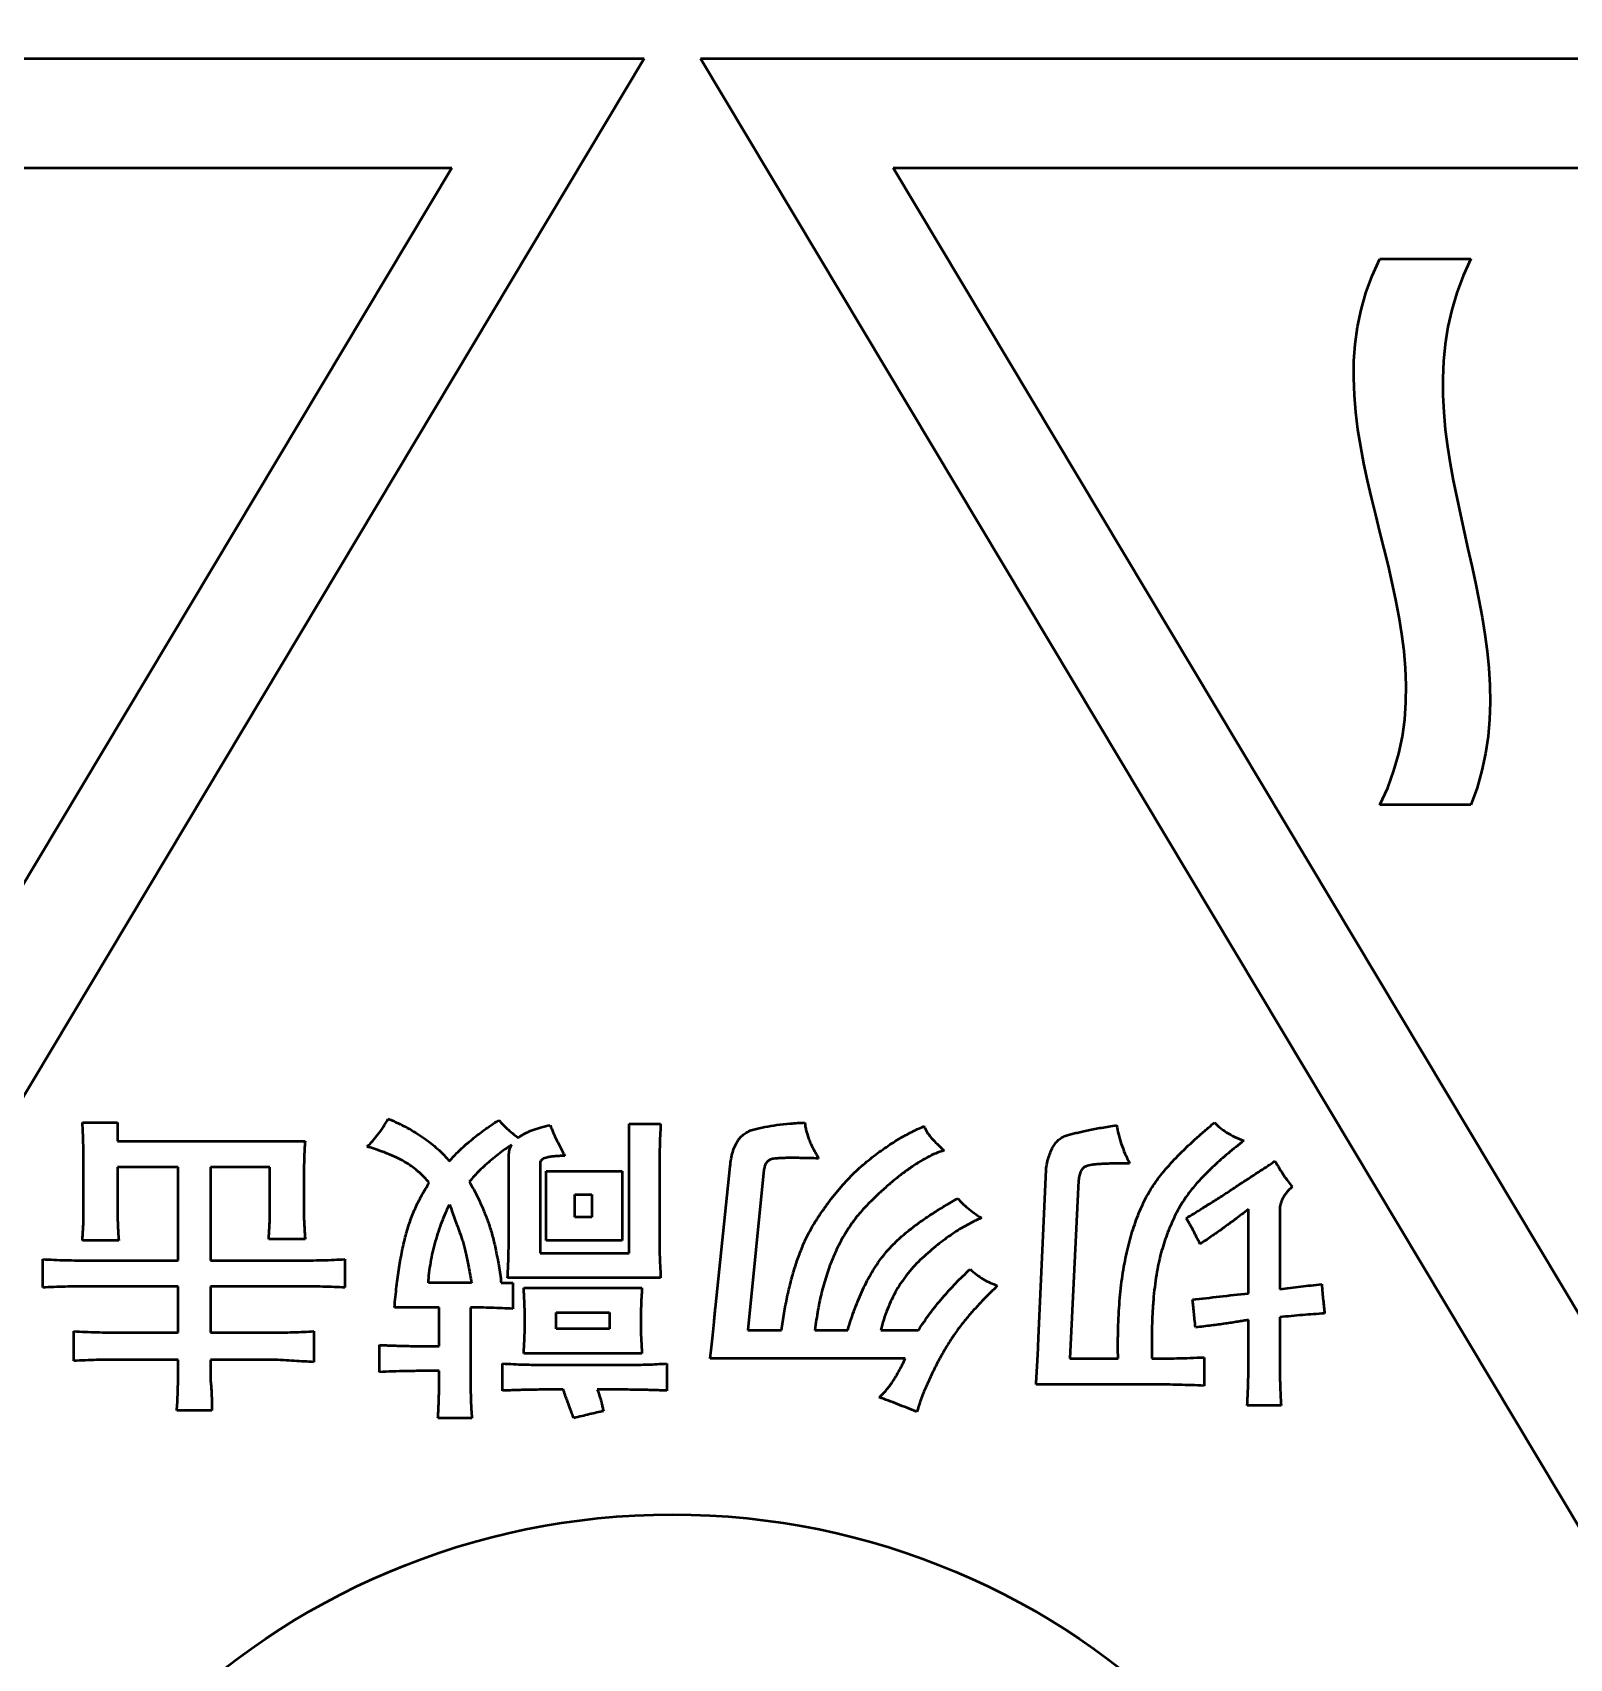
# Model space of a CAD drawing. Header units: millimetres. Extents: x 845401 to 948039, y 511594 to 550263.
# Drawn here: x 913685.69 to 913692.45, y 544575.78 to 544582.93 of the extents above; entities that cross this region are included whole.
import ezdxf

# ---------------------------------------------------------------- set-up
doc = ezdxf.new("R2010")
doc.units = ezdxf.units.MM
doc.layers.add('可见 (ISO)', color=7, linetype='Continuous', lineweight=50)

# ---------------------------------------------------------------- blocks, each defined once
blk = doc.blocks.new('A$C2A4E01FC')
at = {"layer": '可见 (ISO)', "color": 251}
for p, q in [((1323.4777, 557.9509), (1331.6915, 557.9509)), ((1331.6915, 557.9509), (1327.5846, 551.0855)), ((1331.9388, 557.9509), (1340.1526, 557.9509)), ((1336.0457, 551.0855), (1331.9388, 557.9509)), ((1324.3241, 557.4709), (1330.845, 557.4709)), ((1330.845, 557.4709), (1327.5846, 552.0205)), ((1336.0457, 552.0205), (1332.7853, 557.4709)), ((1332.7853, 557.4709), (1339.3062, 557.4709)), ((1334.9257, 557.0709), (1335.3257, 557.0709)), ((1335.3257, 554.6709), (1334.9257, 554.6709)), ((1329.2216, 553.2737), (1329.3757, 553.2737)), ((1329.3757, 553.2737), (1329.3757, 553.1919)), ((1331.6254, 552.7004), (1331.6254, 553.2683)), ((1331.6254, 553.2683), (1331.7632, 553.2683)), ((1329.3757, 553.1919), (1330.2003, 553.1919)), ((1331.0958, 552.769), (1331.0958, 553.1294)), ((1329.2269, 552.8673), (1329.2269, 553.0967)), ((1329.6419, 553.0781), (1329.3757, 553.0781)), ((1329.3757, 553.0781), (1329.3757, 552.8673)), ((1329.6419, 552.6677), (1329.6419, 553.0781)), ((1330.046, 553.0781), (1329.7853, 553.0781)), ((1329.7853, 553.0781), (1329.7853, 552.6677)), ((1330.046, 552.8729), (1330.046, 553.0781)), ((1330.1948, 553.0421), (1330.1948, 552.8729)), ((1331.2337, 553.0967), (1331.2337, 552.7004)), ((1331.2597, 553.0608), (1331.5941, 553.0608)), ((1331.2597, 552.7558), (1331.2597, 553.0608)), ((1331.5941, 553.0608), (1331.5941, 552.7558)), ((1331.7579, 553.0857), (1331.7579, 552.7746)), ((1332.0039, 552.4593), (1332.0694, 553.0818)), ((1332.2178, 553.0682), (1332.1469, 552.3619)), ((1333.4251, 552.3275), (1333.4578, 553.0657)), ((1333.6006, 553.0196), (1333.5625, 552.2362)), ((1331.3866, 552.958), (1331.4616, 552.958)), ((1331.3866, 552.8587), (1331.3866, 552.958)), ((1331.4616, 552.958), (1331.4616, 552.8587)), ((1331.4616, 552.8587), (1331.3866, 552.8587)), ((1334.3474, 552.523), (1334.3474, 552.8925)), ((1334.4852, 552.8892), (1334.4852, 552.542)), ((1329.3813, 552.7558), (1329.2216, 552.7558)), ((1330.2003, 552.7614), (1330.0406, 552.7614)), ((1331.5941, 552.7558), (1331.2597, 552.7558)), ((1331.2337, 552.7004), (1331.6254, 552.7004)), ((1329.0469, 552.5483), (1329.0469, 552.673)), ((1329.2533, 552.6677), (1329.6419, 552.6677)), ((1329.7853, 552.6677), (1330.1653, 552.6677)), ((1330.3751, 552.673), (1330.3751, 552.5483)), ((1329.6419, 552.5539), (1329.2533, 552.5539)), ((1329.6419, 552.351), (1329.6419, 552.5539)), ((1330.1707, 552.5539), (1329.7853, 552.5539)), ((1329.7853, 552.5539), (1329.7853, 552.351)), ((1330.932, 552.5694), (1330.7423, 552.5694)), ((1331.0629, 552.5694), (1331.1136, 552.5694)), ((1331.7632, 552.592), (1331.0903, 552.592)), ((1331.1136, 552.5694), (1331.1136, 552.4556)), ((1331.1614, 552.5475), (1331.6814, 552.5475)), ((1330.7901, 552.461), (1330.5935, 552.461)), ((1330.7901, 552.2908), (1330.7901, 552.461)), ((1330.9279, 552.461), (1330.9279, 552.1247)), ((1331.3046, 552.4391), (1331.538, 552.4391)), ((1331.3046, 552.3672), (1331.3046, 552.4391)), ((1331.538, 552.4391), (1331.538, 552.3672)), ((1334.3474, 552.1958), (1334.3474, 552.4064)), ((1334.4852, 552.4185), (1334.4852, 552.2011)), ((1329.1833, 552.2263), (1329.1833, 552.3563)), ((1329.3844, 552.351), (1329.6419, 552.351)), ((1329.7853, 552.351), (1330.0505, 552.351)), ((1330.2385, 552.3563), (1330.2385, 552.2207)), ((1331.538, 552.3672), (1331.3046, 552.3672)), ((1332.1469, 552.3619), (1332.2949, 552.3619)), ((1332.4418, 552.3619), (1332.5862, 552.3619)), ((1332.7311, 552.3619), (1332.8963, 552.3619)), ((1330.528, 552.177), (1330.528, 552.2963)), ((1331.6814, 552.2591), (1331.1614, 552.2591)), ((1329.6419, 552.2316), (1329.3844, 552.2316)), ((1329.6419, 552.1356), (1329.6419, 552.2316)), ((1330.0547, 552.2316), (1329.7853, 552.2316)), ((1329.7853, 552.2316), (1329.7853, 552.1371)), ((1331.0684, 552.0952), (1331.0684, 552.2143)), ((1331.2477, 552.209), (1331.6299, 552.209)), ((1331.7907, 552.2143), (1331.7907, 552.0952)), ((1332.8391, 552.2372), (1331.9817, 552.2372)), ((1333.5625, 552.2362), (1333.7743, 552.2362)), ((1334.1522, 552.2417), (1334.1522, 552.1171)), ((1333.9369, 552.1224), (1333.4137, 552.1224)), ((1329.7907, 552.0079), (1329.6366, 552.0079)), ((1330.9333, 551.9751), (1330.7845, 551.9751)), ((1334.4908, 552.0297), (1334.342, 552.0297))]:
    blk.add_line(p, q, dxfattribs=at)
for centre, radius in [((1332.3, 551.3509), 19.7576), ((1331.8151, 548.3509), 3.2)]:
    blk.add_circle(centre, radius, dxfattribs=at)
blk.add_arc((1332.3, 551.3509), 28, 43.82745, 316.17255, dxfattribs=at)
for points in [[(1334.9257, 554.6709), (1335.3257, 555.4709), (1334.5257, 556.2709), (1334.9257, 557.0709)], [(1335.3257, 557.0709), (1334.9257, 556.2709), (1335.6457, 555.4709), (1335.3257, 554.6709)]]:
    blk.add_open_spline(points, degree=3, dxfattribs=at)
for points, knots in [([(1329.2269, 553.0967), (1329.2267, 553.126), (1329.2261, 553.185), (1329.2231, 553.244), (1329.2216, 553.2737)], [0, 0, 0, 0, 0.0000879939, 0.0001770924, 0.0001770924, 0.0001770924, 0.0001770924]), ([(1330.4734, 553.1684), (1330.4818, 553.1766), (1330.4993, 553.1935), (1330.5227, 553.2227), (1330.5456, 553.2548), (1330.5591, 553.2781), (1330.5661, 553.2901)], [0, 0, 0, 0, 0.0000354216, 0.0000727702, 0.0001121196, 0.0001537308, 0.0001537308, 0.0001537308, 0.0001537308]), ([(1330.5661, 553.2901), (1330.5804, 553.284), (1330.6085, 553.2719), (1330.6486, 553.2515), (1330.6861, 553.2302), (1330.7212, 553.2077), (1330.7534, 553.1839), (1330.7831, 553.1588), (1330.8102, 553.1325), (1330.8264, 553.1137), (1330.8344, 553.1045)], [0, 0, 0, 0, 0.0000467652, 0.0000914556, 0.0001345569, 0.000175907, 0.0002160445, 0.0002545614, 0.0002922208, 0.0003287797, 0.0003287797, 0.0003287797, 0.0003287797]), ([(1330.8344, 553.1045), (1330.8413, 553.1122), (1330.8554, 553.1278), (1330.8782, 553.1505), (1330.9027, 553.1732), (1330.9292, 553.1955), (1330.9571, 553.2182), (1330.987, 553.2405), (1331.0185, 553.2628), (1331.0404, 553.2772), (1331.0515, 553.2846)], [0, 0, 0, 0, 0.0000310585, 0.000063109, 0.0000964965, 0.0001311345, 0.0001671725, 0.0002042576, 0.0002428423, 0.0002829561, 0.0002829561, 0.0002829561, 0.0002829561]), ([(1331.0515, 553.2846), (1331.058, 553.2776), (1331.0644, 553.2705), (1331.0711, 553.2638), (1331.0783, 553.2565), (1331.0857, 553.2495), (1331.0934, 553.2427), (1331.1016, 553.2355), (1331.11, 553.2285), (1331.1185, 553.2217), (1331.1246, 553.2169), (1331.1308, 553.2121), (1331.1371, 553.2073)], [0, 0, 0, 0, 0.0000285649, 0.0000285649, 0.0000285649, 0.0000591682, 0.0000591682, 0.0000591682, 0.0000919283, 0.0000919283, 0.0000919283, 0.0001154165, 0.0001154165, 0.0001154165, 0.0001154165]), ([(1331.1371, 553.2073), (1331.1464, 553.2146), (1331.1565, 553.2208), (1331.1669, 553.2263), (1331.1771, 553.2316), (1331.1876, 553.2362), (1331.1983, 553.2403), (1331.2104, 553.2449), (1331.2228, 553.249), (1331.2353, 553.2524), (1331.2494, 553.2563), (1331.2637, 553.2595), (1331.278, 553.2627)], [0, 0, 0, 0, 0.0000352019, 0.0000352019, 0.0000352019, 0.0000693498, 0.0000693498, 0.0000693498, 0.000108195, 0.000108195, 0.000108195, 0.0001518657, 0.0001518657, 0.0001518657, 0.0001518657]), ([(1331.278, 553.2627), (1331.2823, 553.2516), (1331.2912, 553.2288), (1331.3068, 553.1952), (1331.3239, 553.1611), (1331.3365, 553.1386), (1331.3429, 553.1272)], [0, 0, 0, 0, 0.0000359717, 0.000073135, 0.0001111976, 0.0001504894, 0.0001504894, 0.0001504894, 0.0001504894]), ([(1331.7632, 553.2683), (1331.7625, 553.2506), (1331.7611, 553.2168), (1331.759, 553.1687), (1331.7583, 553.1255), (1331.758, 553.0984), (1331.7579, 553.0857)], [0, 0, 0, 0, 0.0000532109, 0.0001014638, 0.0001445376, 0.0001826603, 0.0001826603, 0.0001826603, 0.0001826603]), ([(1332.0694, 553.0818), (1332.0706, 553.0927), (1332.0728, 553.1135), (1332.0793, 553.1428), (1332.0886, 553.1685), (1332.1001, 553.191), (1332.1144, 553.2098), (1332.1315, 553.225), (1332.151, 553.2368), (1332.1813, 553.2469), (1332.2227, 553.2553), (1332.2762, 553.2641), (1332.3349, 553.2704), (1332.3758, 553.2726), (1332.3971, 553.2737)], [0, 0, 0, 0, 0.0000323115, 0.0000616457, 0.0000884088, 0.0001129108, 0.0001359192, 0.0001579067, 0.0001801056, 0.0002027606, 0.000251636, 0.0003048695, 0.0003630326, 0.0004258423, 0.0004258423, 0.0004258423, 0.0004258423]), ([(1332.2949, 552.3619), (1332.2985, 552.387), (1332.3056, 552.4358), (1332.3193, 552.5066), (1332.3349, 552.573), (1332.3525, 552.6351), (1332.3722, 552.6928), (1332.3941, 552.746), (1332.4175, 552.7951), (1332.4439, 552.8396), (1332.4714, 552.8807), (1332.4991, 552.9196), (1332.5275, 552.9564), (1332.5562, 552.9912), (1332.5857, 553.0239), (1332.6159, 553.0542), (1332.6465, 553.0826), (1332.6777, 553.1088), (1332.709, 553.133), (1332.7399, 553.1558), (1332.7708, 553.1767), (1332.8013, 553.1961), (1332.8315, 553.214), (1332.8616, 553.2299), (1332.8911, 553.2448), (1332.9112, 553.2532), (1332.9211, 553.2574)], [0, 0, 0, 0, 0.000076047, 0.000147981, 0.000216115, 0.000280583, 0.000341347, 0.000398789, 0.000453039, 0.000504359, 0.000553537, 0.000601369, 0.000647627, 0.000692822, 0.000736708, 0.000779375, 0.000821199, 0.000861832, 0.000901461, 0.000939768, 0.000977124, 0.001013231, 0.001048127, 0.001082216, 0.00111528, 0.001147378, 0.001147378, 0.001147378, 0.001147378]), ([(1332.3971, 553.2737), (1332.3977, 553.2679), (1332.3991, 553.256), (1332.4029, 553.2378), (1332.4083, 553.2191), (1332.4151, 553.1996), (1332.4237, 553.1797), (1332.4335, 553.159), (1332.4452, 553.1378), (1332.4537, 553.1236), (1332.4581, 553.1162)], [0, 0, 0, 0, 0.0000174152, 0.0000358797, 0.000055335, 0.0000758146, 0.0000974628, 0.0001202652, 0.0001443658, 0.0001698911, 0.0001698911, 0.0001698911, 0.0001698911]), ([(1332.9211, 553.2574), (1332.9252, 553.2491), (1332.9341, 553.2311), (1332.9541, 553.2055), (1332.9792, 553.1784), (1332.9991, 553.1612), (1333.0097, 553.1521)], [0, 0, 0, 0, 0.0000277842, 0.0000598213, 0.000096631, 0.0001384181, 0.0001384181, 0.0001384181, 0.0001384181]), ([(1333.4578, 553.0657), (1333.4593, 553.0762), (1333.4622, 553.0961), (1333.4695, 553.1238), (1333.4783, 553.1483), (1333.4889, 553.1694), (1333.5018, 553.1871), (1333.5164, 553.2015), (1333.5331, 553.2123), (1333.552, 553.2191), (1333.5724, 553.2241), (1333.5944, 553.2296), (1333.6185, 553.2348), (1333.6445, 553.2405), (1333.6726, 553.246), (1333.7026, 553.2516), (1333.7346, 553.2571), (1333.7566, 553.2608), (1333.7679, 553.2627)], [0, 0, 0, 0, 0.0000314808, 0.0000601659, 0.0000858045, 0.0001091701, 0.0001308098, 0.0001508825, 0.0001703963, 0.0001898004, 0.0002106546, 0.000233303, 0.0002579548, 0.0002844591, 0.0003129779, 0.0003435167, 0.0003758775, 0.0004103003, 0.0004103003, 0.0004103003, 0.0004103003]), ([(1333.7679, 553.2627), (1333.7705, 553.2493), (1333.7756, 553.2216), (1333.7881, 553.18), (1333.8044, 553.1373), (1333.8178, 553.1089), (1333.8246, 553.0944)], [0, 0, 0, 0, 0.0000409332, 0.0000842065, 0.000129767, 0.0001778946, 0.0001778946, 0.0001778946, 0.0001778946]), ([(1333.7743, 552.2362), (1333.774, 552.2584), (1333.7734, 552.3022), (1333.7745, 552.3666), (1333.7769, 552.4285), (1333.7807, 552.488), (1333.7863, 552.5452), (1333.7935, 552.5998), (1333.8021, 552.652), (1333.8122, 552.7017), (1333.8238, 552.7489), (1333.8364, 552.7938), (1333.8506, 552.8361), (1333.8654, 552.8762), (1333.882, 552.9137), (1333.8994, 552.9489), (1333.9184, 552.9814), (1333.9388, 553.0122), (1333.9613, 553.042), (1333.9863, 553.0724), (1334.0144, 553.1036), (1334.0454, 553.1358), (1334.0792, 553.1689), (1334.1159, 553.2032), (1334.1556, 553.2384), (1334.1835, 553.2617), (1334.1978, 553.2737)], [0, 0, 0, 0, 0.000066856, 0.000131448, 0.000193398, 0.000253158, 0.000310584, 0.000365739, 0.000418656, 0.000469401, 0.000518044, 0.000564809, 0.000609375, 0.000652144, 0.000693165, 0.000732383, 0.000770108, 0.000806276, 0.000843128, 0.000882413, 0.000924498, 0.000969152, 0.001016573, 0.001066794, 0.001119999, 0.001175929, 0.001175929, 0.001175929, 0.001175929]), ([(1334.1978, 553.2737), (1334.2055, 553.2661), (1334.222, 553.25), (1334.2521, 553.2296), (1334.2873, 553.2103), (1334.3133, 553.1996), (1334.327, 553.1939)], [0, 0, 0, 0, 0.0000325217, 0.0000687684, 0.0001087011, 0.0001529981, 0.0001529981, 0.0001529981, 0.0001529981]), ([(1330.2003, 553.1919), (1330.1987, 553.1662), (1330.1956, 553.1164), (1330.1951, 553.0664), (1330.1948, 553.0421)], [0, 0, 0, 0, 0.0000769726, 0.0001499338, 0.0001499338, 0.0001499338, 0.0001499338]), ([(1334.327, 553.1939), (1334.3151, 553.1847), (1334.2918, 553.1666), (1334.2582, 553.1389), (1334.2265, 553.1116), (1334.1968, 553.0846), (1334.1692, 553.058), (1334.1433, 553.0319), (1334.1196, 553.0058), (1334.0974, 552.9799), (1334.077, 552.953), (1334.0577, 552.9244), (1334.0397, 552.8937), (1334.0225, 552.8611), (1334.0068, 552.8262), (1333.9919, 552.7895), (1333.9781, 552.7507), (1333.9654, 552.7095), (1333.9539, 552.6651), (1333.9442, 552.6167), (1333.9367, 552.5639), (1333.9302, 552.5068), (1333.9258, 552.4453), (1333.9229, 552.3795), (1333.922, 552.3093), (1333.9224, 552.261), (1333.9227, 552.2362)], [0, 0, 0, 0, 0.000045078, 0.00008858, 0.00013053, 0.000170663, 0.00020901, 0.000245747, 0.000280916, 0.000314705, 0.000348103, 0.000382411, 0.000418086, 0.000454881, 0.000493168, 0.000532753, 0.000573899, 0.000616612, 0.000662164, 0.00071137, 0.000764725, 0.000822188, 0.000883791, 0.000949826, 0.001019928, 0.00109456, 0.00109456, 0.00109456, 0.00109456]), ([(1330.7464, 553.0093), (1330.7395, 553.0173), (1330.7256, 553.0337), (1330.7014, 553.056), (1330.6747, 553.0773), (1330.6448, 553.0977), (1330.6101, 553.1169), (1330.57, 553.1351), (1330.5238, 553.1525), (1330.4907, 553.1629), (1330.4734, 553.1684)], [0, 0, 0, 0, 0.0000313877, 0.00006389, 0.0000975969, 0.00013288, 0.0001714548, 0.0002150375, 0.0002639586, 0.0003180704, 0.0003180704, 0.0003180704, 0.0003180704]), ([(1331.1089, 553.1765), (1331.099, 553.1699), (1331.0891, 553.1631), (1331.0794, 553.1562), (1331.069, 553.1488), (1331.0587, 553.1413), (1331.0487, 553.1335), (1331.0388, 553.126), (1331.0291, 553.1182), (1331.0196, 553.1103), (1331.0105, 553.1026), (1331.0015, 553.0948), (1330.9926, 553.0868), (1330.984, 553.079), (1330.9755, 553.0711), (1330.9673, 553.0629), (1330.9593, 553.0549), (1330.9515, 553.0467), (1330.944, 553.0383), (1330.9366, 553.0302), (1330.9295, 553.0219), (1330.9223, 553.0136)], [0, 0, 0, 0, 0.0000358777, 0.0000358777, 0.0000358777, 0.0000740477, 0.0000740477, 0.0000740477, 0.0001112877, 0.0001112877, 0.0001112877, 0.0001470778, 0.0001470778, 0.0001470778, 0.0001819226, 0.0001819226, 0.0001819226, 0.0002157437, 0.0002157437, 0.0002157437, 0.0002486061, 0.0002486061, 0.0002486061, 0.0002486061]), ([(1331.0958, 553.1294), (1331.0964, 553.1372), (1331.0975, 553.1525), (1331.1039, 553.168), (1331.1083, 553.1755), (1331.1089, 553.1765)], [0, 0, 0, 0, 0.00002339057, 0.00004617192, 0.00004964527, 0.00004964527, 0.00004964527, 0.00004964527]), ([(1331.3429, 553.1272), (1331.3344, 553.1271), (1331.3184, 553.127), (1331.2962, 553.1257), (1331.2773, 553.1232), (1331.2619, 553.1202), (1331.2498, 553.1158), (1331.2408, 553.1109), (1331.2347, 553.1044), (1331.234, 553.0992), (1331.2337, 553.0967)], [0, 0, 0, 0, 0.0000255685, 0.0000478816, 0.0000668055, 0.0000826163, 0.0000951402, 0.0001052173, 0.0001132685, 0.0001206706, 0.0001206706, 0.0001206706, 0.0001206706]), ([(1332.4581, 553.1162), (1332.4438, 553.1167), (1332.417, 553.1175), (1332.3791, 553.1181), (1332.3459, 553.1184), (1332.3175, 553.1182), (1332.2939, 553.1177), (1332.275, 553.1165), (1332.2609, 553.115), (1332.2486, 553.1126), (1332.2375, 553.107), (1332.2273, 553.0971), (1332.2206, 553.0837), (1332.2188, 553.0736), (1332.2178, 553.0682)], [0, 0, 0, 0, 0.0000426015, 0.0000804586, 0.0001135799, 0.0001419697, 0.0001654296, 0.0001843959, 0.0001984812, 0.0002079643, 0.0002217643, 0.0002352933, 0.0002496465, 0.0002659138, 0.0002659138, 0.0002659138, 0.0002659138]), ([(1333.0097, 553.1521), (1332.9974, 553.1478), (1332.9719, 553.1388), (1332.934, 553.1203), (1332.8946, 553.0974), (1332.8536, 553.0701), (1332.8111, 553.0383), (1332.7673, 553.0016), (1332.7217, 552.9608), (1332.6833, 552.9237), (1332.6524, 552.8916), (1332.6303, 552.8656), (1332.6091, 552.8383), (1332.5895, 552.8096), (1332.5706, 552.7797), (1332.5531, 552.7484), (1332.5368, 552.7157), (1332.5216, 552.6817), (1332.5074, 552.6464), (1332.4946, 552.6096), (1332.4829, 552.5716), (1332.4721, 552.5323), (1332.463, 552.4915), (1332.4544, 552.4496), (1332.4475, 552.4062), (1332.4437, 552.3768), (1332.4418, 552.3619)], [0, 0, 0, 0, 0.000038899, 0.000080899, 0.000126286, 0.000175459, 0.000228422, 0.00028545, 0.000346551, 0.000411937, 0.000445729, 0.000479902, 0.000514253, 0.000549038, 0.00058429, 0.000620151, 0.000656527, 0.000693764, 0.000731926, 0.000770545, 0.000810407, 0.00085117, 0.000892781, 0.000935628, 0.000979435, 0.001024516, 0.001024516, 0.001024516, 0.001024516]), ([(1333.8246, 553.0944), (1333.812, 553.0944), (1333.7883, 553.0943), (1333.7546, 553.0936), (1333.725, 553.0929), (1333.6994, 553.0917), (1333.6777, 553.0901), (1333.6601, 553.0881), (1333.6464, 553.086), (1333.6336, 553.0827), (1333.621, 553.0752), (1333.6106, 553.0607), (1333.6034, 553.0418), (1333.6016, 553.0274), (1333.6006, 553.0196)], [0, 0, 0, 0, 0.000037775, 0.0000714267, 0.0001011623, 0.000126788, 0.0001485246, 0.0001663961, 0.0001802076, 0.0001900747, 0.000206005, 0.0002229325, 0.0002426732, 0.0002663257, 0.0002663257, 0.0002663257, 0.0002663257]), ([(1334.0743, 552.8539), (1334.0858, 552.8608), (1334.11, 552.8753), (1334.1482, 552.8992), (1334.1907, 552.9258), (1334.2374, 552.9556), (1334.2882, 552.9885), (1334.3431, 553.0245), (1334.4024, 553.0633), (1334.4431, 553.0904), (1334.4642, 553.1045)], [0, 0, 0, 0, 0.0000399303, 0.0000848133, 0.0001351783, 0.0001903939, 0.0002510319, 0.0003165246, 0.0003875028, 0.0004634509, 0.0004634509, 0.0004634509, 0.0004634509]), ([(1334.4642, 553.1045), (1334.4708, 553.0932), (1334.4833, 553.0717), (1334.5028, 553.0419), (1334.5211, 553.0154), (1334.5338, 552.9996), (1334.5398, 552.9922)], [0, 0, 0, 0, 0.0000390956, 0.0000747129, 0.0001069644, 0.0001355817, 0.0001355817, 0.0001355817, 0.0001355817]), ([(1330.5935, 552.461), (1330.5949, 552.4767), (1330.5976, 552.5075), (1330.6026, 552.5526), (1330.6079, 552.5955), (1330.6139, 552.6362), (1330.6202, 552.6748), (1330.6273, 552.7111), (1330.6345, 552.7453), (1330.6453, 552.7879), (1330.6608, 552.8389), (1330.6845, 552.8978), (1330.7126, 552.955), (1330.7351, 552.9911), (1330.7464, 553.0093)], [0, 0, 0, 0, 0.0000475247, 0.0000930552, 0.0001363759, 0.0001777321, 0.0002169057, 0.0002539512, 0.0002890549, 0.0003220864, 0.0003858871, 0.0004493237, 0.0005130035, 0.0005773319, 0.0005773319, 0.0005773319, 0.0005773319]), ([(1330.9223, 553.0136), (1330.931, 552.9983), (1330.9483, 552.9679), (1330.9711, 552.9209), (1330.9914, 552.8734), (1331.0068, 552.833), (1331.0174, 552.7994), (1331.0253, 552.7723), (1331.0323, 552.7431), (1331.0395, 552.7122), (1331.0457, 552.6792), (1331.052, 552.6444), (1331.0577, 552.6075), (1331.0611, 552.5823), (1331.0629, 552.5694)], [0, 0, 0, 0, 0.0000527255, 0.0001047619, 0.0001565173, 0.0002077356, 0.000234112, 0.0002623992, 0.000292317, 0.0003239907, 0.0003575528, 0.0003928997, 0.0004302101, 0.0004692941, 0.0004692941, 0.0004692941, 0.0004692941]), ([(1334.5398, 552.9922), (1334.5355, 552.9881), (1334.5271, 552.9802), (1334.516, 552.9677), (1334.5066, 552.955), (1334.4987, 552.9423), (1334.4926, 552.9292), (1334.4886, 552.9159), (1334.4856, 552.9026), (1334.4853, 552.8936), (1334.4852, 552.8892)], [0, 0, 0, 0, 0.0000177707, 0.0000345505, 0.0000501634, 0.0000651411, 0.0000794259, 0.0000932365, 0.0001066877, 0.0001201009, 0.0001201009, 0.0001201009, 0.0001201009]), ([(1330.7423, 552.5694), (1330.7434, 552.5842), (1330.7456, 552.6141), (1330.7528, 552.6593), (1330.7618, 552.7053), (1330.7741, 552.7511), (1330.7876, 552.7959), (1330.8025, 552.8383), (1330.8181, 552.8776), (1330.8299, 552.9023), (1330.8356, 552.9143)], [0, 0, 0, 0, 0.0000443516, 0.0000898609, 0.0001366079, 0.000184604, 0.0002318608, 0.0002765079, 0.000318825, 0.0003584501, 0.0003584501, 0.0003584501, 0.0003584501]), ([(1330.8356, 552.9143), (1330.8391, 552.9043), (1330.8464, 552.8837), (1330.8576, 552.8516), (1330.8701, 552.8177), (1330.881, 552.788), (1330.8902, 552.7623), (1330.8966, 552.7407), (1330.9031, 552.7171), (1330.9092, 552.6914), (1330.9151, 552.6637), (1330.9212, 552.6341), (1330.9266, 552.6024), (1330.9302, 552.5806), (1330.932, 552.5694)], [0, 0, 0, 0, 0.0000316954, 0.0000658043, 0.0001018142, 0.0001402378, 0.0001609756, 0.0001836104, 0.0002079715, 0.0002344792, 0.0002627505, 0.0002930403, 0.0003250773, 0.0003593503, 0.0003593503, 0.0003593503, 0.0003593503]), ([(1332.5862, 552.3619), (1332.5911, 552.3779), (1332.6005, 552.4093), (1332.6164, 552.4551), (1332.6337, 552.4985), (1332.6521, 552.5398), (1332.6713, 552.579), (1332.6923, 552.6157), (1332.714, 552.6504), (1332.7375, 552.6834), (1332.7637, 552.7154), (1332.7943, 552.7469), (1332.8291, 552.7788), (1332.8684, 552.8109), (1332.9122, 552.8433), (1332.9605, 552.8757), (1333.0131, 552.9085), (1333.0501, 552.9297), (1333.0692, 552.9407)], [0, 0, 0, 0, 0.0000503561, 0.0000986801, 0.0001455744, 0.0001907761, 0.0002345474, 0.0002768066, 0.0003178242, 0.0003576462, 0.0003982821, 0.0004420933, 0.0004894441, 0.0005402062, 0.0005946784, 0.0006529793, 0.0007150305, 0.0007811869, 0.0007811869, 0.0007811869, 0.0007811869]), ([(1333.0692, 552.9407), (1333.0756, 552.9336), (1333.0892, 552.9186), (1333.1133, 552.8974), (1333.1417, 552.8757), (1333.1625, 552.8618), (1333.1735, 552.8545)], [0, 0, 0, 0, 0.0000285582, 0.000060646, 0.000096197, 0.0001356149, 0.0001356149, 0.0001356149, 0.0001356149]), ([(1329.2216, 552.7558), (1329.222, 552.7626), (1329.2227, 552.7756), (1329.2241, 552.794), (1329.2248, 552.8107), (1329.2257, 552.8255), (1329.2263, 552.8385), (1329.2267, 552.8497), (1329.227, 552.8591), (1329.227, 552.8648), (1329.2269, 552.8673)], [0, 0, 0, 0, 0.0000204369, 0.0000388174, 0.0000555281, 0.0000703869, 0.0000833831, 0.0000947236, 0.0001039984, 0.0001116224, 0.0001116224, 0.0001116224, 0.0001116224]), ([(1329.3757, 552.8673), (1329.3758, 552.8611), (1329.3761, 552.8465), (1329.3772, 552.8216), (1329.3788, 552.7907), (1329.3804, 552.7681), (1329.3813, 552.7558)], [0, 0, 0, 0, 0.0000187537, 0.0000437053, 0.0000746545, 0.0001116176, 0.0001116176, 0.0001116176, 0.0001116176]), ([(1330.0406, 552.7614), (1330.041, 552.7686), (1330.0418, 552.7822), (1330.0432, 552.8014), (1330.0439, 552.8186), (1330.0448, 552.8337), (1330.0454, 552.8466), (1330.0458, 552.8573), (1330.046, 552.8658), (1330.046, 552.8708), (1330.046, 552.8729)], [0, 0, 0, 0, 0.0000214656, 0.0000408744, 0.0000579969, 0.0000730617, 0.000086058, 0.0000967809, 0.0001052317, 0.0001116195, 0.0001116195, 0.0001116195, 0.0001116195]), ([(1330.1948, 552.8729), (1330.1947, 552.8708), (1330.1947, 552.8658), (1330.1953, 552.8574), (1330.1956, 552.8467), (1330.1962, 552.8339), (1330.1971, 552.8188), (1330.1978, 552.8016), (1330.1992, 552.7823), (1330.2, 552.7686), (1330.2003, 552.7614)], [0, 0, 0, 0, 0.0000063866, 0.0000148434, 0.0000253584, 0.0000383523, 0.0000534142, 0.0000705336, 0.0000899388, 0.0001116061, 0.0001116061, 0.0001116061, 0.0001116061]), ([(1333.1735, 552.8545), (1333.1628, 552.8499), (1333.1413, 552.8403), (1333.1094, 552.8236), (1333.0773, 552.8048), (1333.0448, 552.7839), (1333.0122, 552.7604), (1332.9792, 552.7352), (1332.9461, 552.7074), (1332.9128, 552.6781), (1332.8807, 552.6465), (1332.8512, 552.6122), (1332.8244, 552.5757), (1332.7998, 552.5375), (1332.7787, 552.4965), (1332.7599, 552.4537), (1332.7437, 552.4087), (1332.7353, 552.3776), (1332.7311, 552.3619)], [0, 0, 0, 0, 0.0000348475, 0.0000705966, 0.0001078006, 0.0001465417, 0.0001865572, 0.0002281309, 0.0002712813, 0.0003159316, 0.0003612333, 0.0004063679, 0.0004514419, 0.000496818, 0.0005426122, 0.0005893814, 0.0006370774, 0.0006859167, 0.0006859167, 0.0006859167, 0.0006859167]), ([(1334.1351, 552.7396), (1334.1257, 552.7585), (1334.1063, 552.7971), (1334.0851, 552.8347), (1334.0743, 552.8539)], [0, 0, 0, 0, 0.0000634034, 0.0001295309, 0.0001295309, 0.0001295309, 0.0001295309]), ([(1334.3474, 552.8925), (1334.3282, 552.8779), (1334.291, 552.8496), (1334.2362, 552.8099), (1334.1849, 552.7731), (1334.1513, 552.7505), (1334.1351, 552.7396)], [0, 0, 0, 0, 0.0000722442, 0.0001400846, 0.0002030353, 0.0002616171, 0.0002616171, 0.0002616171, 0.0002616171]), ([(1331.0903, 552.592), (1331.0912, 552.6056), (1331.093, 552.6334), (1331.0945, 552.6765), (1331.0956, 552.722), (1331.0958, 552.7531), (1331.0958, 552.769)], [0, 0, 0, 0, 0.0000406625, 0.0000837535, 0.0001292971, 0.000177097, 0.000177097, 0.000177097, 0.000177097]), ([(1331.7579, 552.7746), (1331.758, 552.762), (1331.7583, 552.7351), (1331.759, 552.6921), (1331.7611, 552.6438), (1331.7625, 552.6099), (1331.7632, 552.592)], [0, 0, 0, 0, 0.0000377089, 0.0000807806, 0.0001290313, 0.0001826515, 0.0001826515, 0.0001826515, 0.0001826515]), ([(1329.0469, 552.673), (1329.0633, 552.6722), (1329.0967, 552.6707), (1329.1476, 552.6686), (1329.2, 552.668), (1329.2354, 552.6678), (1329.2533, 552.6677)], [0, 0, 0, 0, 0.0000495055, 0.0001002293, 0.0001527802, 0.0002065626, 0.0002065626, 0.0002065626, 0.0002065626]), ([(1330.1653, 552.6677), (1330.1845, 552.6678), (1330.2217, 552.668), (1330.2758, 552.6686), (1330.3266, 552.6706), (1330.3593, 552.6722), (1330.3751, 552.673)], [0, 0, 0, 0, 0.0000574913, 0.0001116905, 0.0001624144, 0.0002098617, 0.0002098617, 0.0002098617, 0.0002098617]), ([(1332.8963, 552.3619), (1332.913, 552.3864), (1332.946, 552.4351), (1333.0017, 552.5036), (1333.06, 552.5692), (1333.1026, 552.6093), (1333.1238, 552.6293)], [0, 0, 0, 0, 0.0000886928, 0.0001765599, 0.000264162, 0.0003516576, 0.0003516576, 0.0003516576, 0.0003516576]), ([(1333.1238, 552.6293), (1333.133, 552.6213), (1333.1511, 552.6054), (1333.1808, 552.5854), (1333.2118, 552.5689), (1333.2335, 552.5607), (1333.2444, 552.5566)], [0, 0, 0, 0, 0.0000366123, 0.0000722621, 0.0001072387, 0.000141949, 0.000141949, 0.000141949, 0.000141949]), ([(1329.2533, 552.5539), (1329.2352, 552.5538), (1329.1995, 552.5536), (1329.147, 552.5526), (1329.0963, 552.5511), (1329.0631, 552.5492), (1329.0469, 552.5483)], [0, 0, 0, 0, 0.0000543991, 0.0001069523, 0.0001576677, 0.0002065645, 0.0002065645, 0.0002065645, 0.0002065645]), ([(1330.3751, 552.5483), (1330.3596, 552.5492), (1330.3276, 552.5511), (1330.2781, 552.5526), (1330.2254, 552.5537), (1330.1893, 552.5538), (1330.1707, 552.5539)], [0, 0, 0, 0, 0.0000464238, 0.0000961057, 0.0001486548, 0.000204492, 0.000204492, 0.000204492, 0.000204492]), ([(1331.1667, 552.4033), (1331.1666, 552.4143), (1331.1664, 552.4372), (1331.1653, 552.4723), (1331.1637, 552.5093), (1331.1622, 552.5345), (1331.1614, 552.5475)], [0, 0, 0, 0, 0.0000331774, 0.0000684278, 0.0001053485, 0.0001443587, 0.0001443587, 0.0001443587, 0.0001443587]), ([(1331.6814, 552.5475), (1331.6806, 552.5332), (1331.6789, 552.5058), (1331.6773, 552.4665), (1331.6762, 552.4309), (1331.676, 552.4084), (1331.6759, 552.3977)], [0, 0, 0, 0, 0.0000431374, 0.0000823235, 0.0001179867, 0.0001499287, 0.0001499287, 0.0001499287, 0.0001499287]), ([(1333.2444, 552.5566), (1333.2297, 552.5425), (1333.2012, 552.515), (1333.1612, 552.4733), (1333.1247, 552.4328), (1333.0911, 552.3924), (1333.0598, 552.3504), (1333.0297, 552.3052), (1333.0003, 552.2559), (1332.9723, 552.2035), (1332.9464, 552.1505), (1332.9236, 552.099), (1332.9047, 552.05), (1332.8946, 552.0178), (1332.8897, 552.0023)], [0, 0, 0, 0, 0.0000611682, 0.0001189864, 0.0001736594, 0.0002251228, 0.0002766095, 0.0003309458, 0.0003884425, 0.0004491242, 0.0005093215, 0.0005657067, 0.0006183086, 0.0006671414, 0.0006671414, 0.0006671414, 0.0006671414]), ([(1334.4852, 552.542), (1334.516, 552.5456), (1334.5775, 552.5528), (1334.639, 552.5602), (1334.6696, 552.5638)], [0, 0, 0, 0, 0.00009316, 0.0001857062, 0.0001857062, 0.0001857062, 0.0001857062]), ([(1334.6696, 552.5638), (1334.6707, 552.5515), (1334.6728, 552.5279), (1334.6758, 552.4941), (1334.679, 552.4635), (1334.6809, 552.4442), (1334.6818, 552.435)], [0, 0, 0, 0, 0.0000370303, 0.0000709639, 0.0001018208, 0.0001293563, 0.0001293563, 0.0001293563, 0.0001293563]), ([(1334.1017, 552.4954), (1334.1416, 552.5001), (1334.2234, 552.5096), (1334.3053, 552.5185), (1334.3474, 552.523)], [0, 0, 0, 0, 0.0001203055, 0.0002471634, 0.0002471634, 0.0002471634, 0.0002471634]), ([(1334.1145, 552.3736), (1334.1134, 552.3852), (1334.1111, 552.4073), (1334.1078, 552.4392), (1334.1048, 552.4683), (1334.1027, 552.4867), (1334.1017, 552.4954)], [0, 0, 0, 0, 0.0000347937, 0.0000669016, 0.000096119, 0.0001224463, 0.0001224463, 0.0001224463, 0.0001224463]), ([(1331.1136, 552.4556), (1331.0823, 552.4571), (1331.0204, 552.4601), (1330.9585, 552.4607), (1330.9279, 552.461)], [0, 0, 0, 0, 0.0000940418, 0.0001857469, 0.0001857469, 0.0001857469, 0.0001857469]), ([(1331.1614, 552.2591), (1331.1629, 552.2834), (1331.1659, 552.3314), (1331.1664, 552.3795), (1331.1667, 552.4033)], [0, 0, 0, 0, 0.0000730512, 0.0001443634, 0.0001443634, 0.0001443634, 0.0001443634]), ([(1331.6759, 552.3977), (1331.6762, 552.3755), (1331.6768, 552.3292), (1331.6799, 552.283), (1331.6814, 552.2591)], [0, 0, 0, 0, 0.0000667798, 0.0001388136, 0.0001388136, 0.0001388136, 0.0001388136]), ([(1331.9817, 552.2372), (1331.9836, 552.2536), (1331.9877, 552.2878), (1331.9932, 552.3412), (1331.9988, 552.3989), (1332.0022, 552.4387), (1332.0039, 552.4593)], [0, 0, 0, 0, 0.0000495819, 0.0001032372, 0.0001611979, 0.0002232436, 0.0002232436, 0.0002232436, 0.0002232436]), ([(1334.3474, 552.4064), (1334.3399, 552.405), (1334.3243, 552.402), (1334.2999, 552.3983), (1334.2736, 552.3941), (1334.2454, 552.39), (1334.2154, 552.3858), (1334.1835, 552.3817), (1334.1496, 552.3776), (1334.1264, 552.375), (1334.1145, 552.3736)], [0, 0, 0, 0, 0.000022833, 0.0000474586, 0.0000741514, 0.0001026777, 0.000132836, 0.0001650365, 0.0001992816, 0.0002351634, 0.0002351634, 0.0002351634, 0.0002351634]), ([(1334.6818, 552.435), (1334.6498, 552.4326), (1334.5842, 552.4278), (1334.5187, 552.4217), (1334.4852, 552.4185)], [0, 0, 0, 0, 0.0000963069, 0.0001972688, 0.0001972688, 0.0001972688, 0.0001972688]), ([(1329.1833, 552.3563), (1329.2171, 552.3547), (1329.2841, 552.3515), (1329.3512, 552.3511), (1329.3844, 552.351)], [0, 0, 0, 0, 0.0001016689, 0.0002012013, 0.0002012013, 0.0002012013, 0.0002012013]), ([(1330.0505, 552.351), (1330.0672, 552.3511), (1330.0999, 552.3513), (1330.1479, 552.3519), (1330.1939, 552.3539), (1330.2238, 552.3555), (1330.2385, 552.3563)], [0, 0, 0, 0, 0.0000500734, 0.0000980917, 0.0001440797, 0.0001880283, 0.0001880283, 0.0001880283, 0.0001880283]), ([(1333.4137, 552.1224), (1333.4157, 552.1555), (1333.4198, 552.2239), (1333.4233, 552.2922), (1333.4251, 552.3275)], [0, 0, 0, 0, 0.0000994849, 0.0002053364, 0.0002053364, 0.0002053364, 0.0002053364]), ([(1330.528, 552.2963), (1330.5358, 552.2959), (1330.5523, 552.2951), (1330.5784, 552.2937), (1330.6072, 552.2931), (1330.6386, 552.2921), (1330.6727, 552.2915), (1330.7095, 552.2912), (1330.7489, 552.2907), (1330.776, 552.2907), (1330.7901, 552.2908)], [0, 0, 0, 0, 0.0000235199, 0.0000497149, 0.000078365, 0.0001098983, 0.0001438989, 0.0001807806, 0.0002201344, 0.0002621646, 0.0002621646, 0.0002621646, 0.0002621646]), ([(1329.3844, 552.2316), (1329.3509, 552.2314), (1329.2838, 552.2308), (1329.2168, 552.2278), (1329.1833, 552.2263)], [0, 0, 0, 0, 0.000100359, 0.0002011958, 0.0002011958, 0.0002011958, 0.0002011958]), ([(1330.2385, 552.2207), (1330.2247, 552.2217), (1330.196, 552.2238), (1330.1516, 552.2263), (1330.1041, 552.2291), (1330.0715, 552.2308), (1330.0547, 552.2316)], [0, 0, 0, 0, 0.0000415161, 0.0000861032, 0.00013357, 0.000184123, 0.000184123, 0.000184123, 0.000184123]), ([(1330.7901, 552.1826), (1330.7651, 552.1825), (1330.7173, 552.1824), (1330.6486, 552.1813), (1330.5862, 552.1798), (1330.5467, 552.1779), (1330.528, 552.177)], [0, 0, 0, 0, 0.0000748005, 0.0001436318, 0.0002058833, 0.0002621917, 0.0002621917, 0.0002621917, 0.0002621917]), ([(1330.7845, 551.9751), (1330.7849, 551.981), (1330.7858, 551.9936), (1330.7871, 552.0136), (1330.7878, 552.0359), (1330.7887, 552.0606), (1330.7893, 552.0877), (1330.7896, 552.1173), (1330.7902, 552.1492), (1330.7901, 552.1712), (1330.7901, 552.1826)], [0, 0, 0, 0, 0.0000177621, 0.0000377857, 0.0000600527, 0.0000847906, 0.0001119943, 0.0001414602, 0.0001733982, 0.0002076001, 0.0002076001, 0.0002076001, 0.0002076001]), ([(1331.0684, 552.2143), (1331.0844, 552.2136), (1331.1156, 552.2121), (1331.1614, 552.21), (1331.2052, 552.2094), (1331.2338, 552.2091), (1331.2477, 552.209)], [0, 0, 0, 0, 0.0000478588, 0.0000936409, 0.0001375386, 0.0001793701, 0.0001793701, 0.0001793701, 0.0001793701]), ([(1331.6299, 552.209), (1331.6426, 552.2091), (1331.6685, 552.2094), (1331.708, 552.21), (1331.7488, 552.2121), (1331.7766, 552.2136), (1331.7907, 552.2143)], [0, 0, 0, 0, 0.0000381193, 0.0000774812, 0.0001185247, 0.0001608232, 0.0001608232, 0.0001608232, 0.0001608232]), ([(1332.7243, 552.0668), (1332.7291, 552.071), (1332.7391, 552.0797), (1332.7534, 552.0949), (1332.7674, 552.1128), (1332.782, 552.1327), (1332.796, 552.1555), (1332.8105, 552.1805), (1332.8252, 552.2078), (1332.8343, 552.2272), (1332.8391, 552.2372)], [0, 0, 0, 0, 0.0000190459, 0.0000396699, 0.000062308, 0.0000868682, 0.0001135287, 0.0001422299, 0.0001731846, 0.0002062433, 0.0002062433, 0.0002062433, 0.0002062433]), ([(1333.9227, 552.2362), (1333.9407, 552.2363), (1333.9774, 552.2365), (1334.0337, 552.2376), (1334.0922, 552.2391), (1334.132, 552.2409), (1334.1522, 552.2417)], [0, 0, 0, 0, 0.0000539869, 0.0001102482, 0.0001687898, 0.0002296251, 0.0002296251, 0.0002296251, 0.0002296251]), ([(1334.342, 552.0297), (1334.3428, 552.0443), (1334.3444, 552.0729), (1334.346, 552.1151), (1334.3471, 552.1559), (1334.3473, 552.1827), (1334.3474, 552.1958)], [0, 0, 0, 0, 0.0000437402, 0.0000860114, 0.0001268212, 0.0001661779, 0.0001661779, 0.0001661779, 0.0001661779]), ([(1334.4852, 552.2011), (1334.4853, 552.1882), (1334.4855, 552.1613), (1334.4866, 552.1198), (1334.4882, 552.0756), (1334.4899, 552.0453), (1334.4908, 552.0297)], [0, 0, 0, 0, 0.0000389442, 0.0000805774, 0.0001247013, 0.0001715382, 0.0001715382, 0.0001715382, 0.0001715382]), ([(1329.6366, 552.0079), (1329.6374, 552.0198), (1329.6389, 552.0426), (1329.6405, 552.0758), (1329.6416, 552.1065), (1329.6418, 552.1262), (1329.6419, 552.1356)], [0, 0, 0, 0, 0.00003572, 0.0000687305, 0.0000996563, 0.0001278893, 0.0001278893, 0.0001278893, 0.0001278893]), ([(1329.7853, 552.1371), (1329.7862, 552.1283), (1329.7879, 552.1094), (1329.7894, 552.0791), (1329.7905, 552.0448), (1329.7906, 552.0206), (1329.7907, 552.0079)], [0, 0, 0, 0, 0.0000264688, 0.0000567998, 0.000091016, 0.0001293395, 0.0001293395, 0.0001293395, 0.0001293395]), ([(1330.9279, 552.1247), (1330.9281, 552.0997), (1330.9284, 552.0498), (1330.9317, 552), (1330.9333, 551.9751)], [0, 0, 0, 0, 0.0000750189, 0.0001497292, 0.0001497292, 0.0001497292, 0.0001497292]), ([(1334.1522, 552.1171), (1334.1336, 552.1179), (1334.0968, 552.1195), (1334.0423, 552.1211), (1333.9891, 552.1221), (1333.9541, 552.1223), (1333.9369, 552.1224)], [0, 0, 0, 0, 0.0000558859, 0.0001105143, 0.0001636856, 0.0002154061, 0.0002154061, 0.0002154061, 0.0002154061]), ([(1331.3353, 552.1006), (1331.3218, 552.1006), (1331.2955, 552.1007), (1331.2571, 552.1001), (1331.2207, 552.0999), (1331.1864, 552.0991), (1331.154, 552.0987), (1331.1237, 552.0975), (1331.0954, 552.0966), (1331.0772, 552.0957), (1331.0684, 552.0952)], [0, 0, 0, 0, 0.000040388, 0.0000789236, 0.0001151927, 0.0001496104, 0.0001819679, 0.0002122764, 0.0002407315, 0.0002669304, 0.0002669304, 0.0002669304, 0.0002669304]), ([(1331.3814, 551.9751), (1331.3788, 551.982), (1331.3738, 551.9953), (1331.3663, 552.0145), (1331.3598, 552.0324), (1331.3535, 552.0487), (1331.3483, 552.0637), (1331.3432, 552.0772), (1331.3392, 552.0894), (1331.3365, 552.097), (1331.3353, 552.1006)], [0, 0, 0, 0, 0.0000220431, 0.0000427842, 0.0000616919, 0.0000792973, 0.000095071, 0.0001095419, 0.0001223787, 0.0001337173, 0.0001337173, 0.0001337173, 0.0001337173]), ([(1331.7907, 552.0952), (1331.7826, 552.0957), (1331.765, 552.0966), (1331.7366, 552.0975), (1331.7043, 552.0987), (1331.668, 552.0991), (1331.6278, 552.0999), (1331.5837, 552.1002), (1331.5356, 552.1007), (1331.5022, 552.1006), (1331.4849, 552.1006)], [0, 0, 0, 0, 0.0000243456, 0.0000527995, 0.0000851662, 0.0001214367, 0.0001616216, 0.0002057188, 0.0002537308, 0.0003058621, 0.0003058621, 0.0003058621, 0.0003058621]), ([(1331.4849, 552.1006), (1331.4858, 552.0985), (1331.4878, 552.094), (1331.4907, 552.0862), (1331.4937, 552.0768), (1331.497, 552.0657), (1331.5005, 552.0531), (1331.5042, 552.0388), (1331.5081, 552.0229), (1331.5107, 552.0117), (1331.5121, 552.0058)], [0, 0, 0, 0, 0.00000672869, 0.00001487008, 0.00002482739, 0.00003641804, 0.00004945012, 0.00006412541, 0.00008064704, 0.00009861759, 0.00009861759, 0.00009861759, 0.00009861759]), ([(1332.8897, 552.0023), (1332.8753, 552.0081), (1332.8469, 552.0194), (1332.805, 552.0362), (1332.7642, 552.0518), (1332.7374, 552.0619), (1332.7243, 552.0668)], [0, 0, 0, 0, 0.0000466044, 0.0000918314, 0.0001355321, 0.0001775915, 0.0001775915, 0.0001775915, 0.0001775915]), ([(1331.5121, 552.0058), (1331.5021, 552.0035), (1331.4816, 551.9986), (1331.4498, 551.9913), (1331.4163, 551.9831), (1331.3933, 551.9778), (1331.3814, 551.9751)], [0, 0, 0, 0, 0.0000306881, 0.0000632759, 0.0000978106, 0.0001341976, 0.0001341976, 0.0001341976, 0.0001341976])]:
    blk.add_open_spline(points, degree=3, knots=knots, dxfattribs=at)

msp = doc.modelspace()

# ---------------------------------------------------------------- block references
msp.add_blockref('A$C2A4E01FC', (912356.6928, 544024.8652))

doc.saveas('drawing.dxf')
